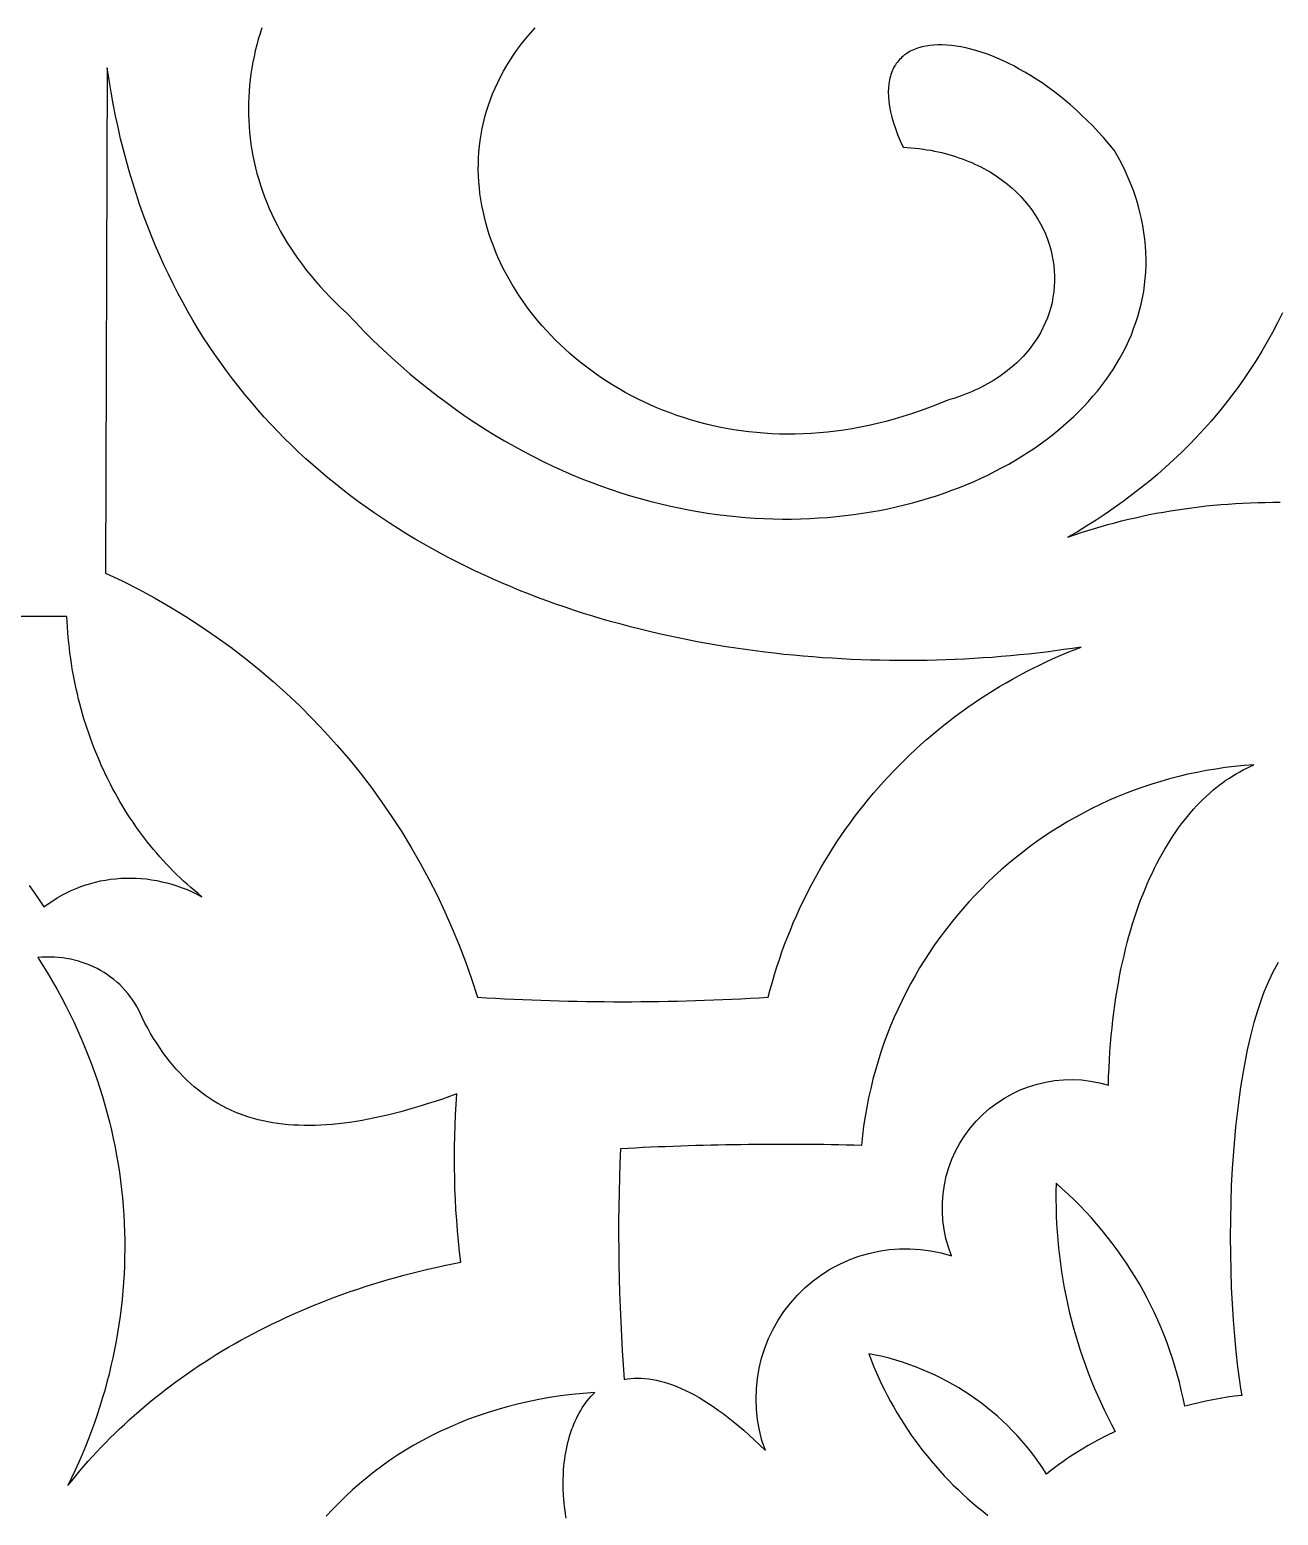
# Model space of a CAD drawing. Extents: x -4950 to -2150, y -1354 to 1346.
# Drawn here: x -3158.1 to -3001.3, y -518.3 to -331.7 of the extents above; entities that cross this region are included whole.
import ezdxf

# ---------------------------------------------------------------- set-up
doc = ezdxf.new("R2010")
doc.units = 0
doc.layers.add('LAYER_1', color=18, linetype='CONTINUOUS')

msp = doc.modelspace()

# ---------------------------------------------------------------- linework, layer by layer
at = {"layer": 'LAYER_1'}
for points in [[(-3128.97, -331.49), (-3129.19, -332.2), (-3129.41, -332.92), (-3129.6, -333.63), (-3129.78, -334.35), (-3129.94, -335.07), (-3130.09, -335.8), (-3130.22, -336.52), (-3130.33, -337.25), (-3130.42, -337.98), (-3130.5, -338.71), (-3130.57, -339.45), (-3130.61, -340.18), (-3130.64, -340.92), (-3130.65, -341.65), (-3130.64, -342.39), (-3130.61, -343.13), (-3130.57, -343.87), (-3130.51, -344.61), (-3130.43, -345.35), (-3130.33, -346.09), (-3130.22, -346.83), (-3130.08, -347.57), (-3129.93, -348.3), (-3129.76, -349.04), (-3129.57, -349.78), (-3129.36, -350.51), (-3129.13, -351.25), (-3128.89, -351.98), (-3128.62, -352.71), (-3128.33, -353.43), (-3128.03, -354.16), (-3127.7, -354.88), (-3127.36, -355.6), (-3126.99, -356.32), (-3126.61, -357.04), (-3126.2, -357.75), (-3125.77, -358.46), (-3125.33, -359.16), (-3124.86, -359.86), (-3124.37, -360.56), (-3123.86, -361.25), (-3123.34, -361.94), (-3122.78, -362.62), (-3122.21, -363.3), (-3121.62, -363.98), (-3121, -364.65), (-3120.37, -365.31), (-3119.71, -365.97), (-3119.03, -366.62), (-3118.33, -367.27), (-3117.21, -368.46), (-3116.09, -369.61), (-3114.96, -370.73), (-3113.82, -371.82), (-3112.67, -372.89), (-3111.52, -373.92), (-3110.36, -374.92), (-3109.19, -375.89), (-3108.02, -376.83), (-3106.84, -377.75), (-3105.66, -378.63), (-3104.47, -379.49), (-3103.28, -380.31), (-3102.09, -381.11), (-3100.89, -381.88), (-3099.68, -382.62), (-3098.48, -383.34), (-3097.27, -384.03), (-3096.05, -384.69), (-3094.84, -385.32), (-3093.62, -385.93), (-3092.41, -386.51), (-3091.19, -387.07), (-3089.97, -387.59), (-3088.75, -388.1), (-3087.53, -388.58), (-3086.31, -389.03), (-3085.09, -389.46), (-3083.87, -389.86), (-3082.65, -390.24), (-3081.43, -390.59), (-3080.22, -390.92), (-3079, -391.23), (-3077.79, -391.51), (-3076.58, -391.77), (-3075.38, -392.01), (-3074.18, -392.22), (-3072.98, -392.41), (-3071.79, -392.58), (-3070.6, -392.73), (-3069.41, -392.85), (-3068.23, -392.96), (-3067.06, -393.04), (-3065.89, -393.1), (-3064.73, -393.14), (-3063.57, -393.16), (-3062.42, -393.16), (-3061.28, -393.13), (-3060.15, -393.09), (-3059.02, -393.03), (-3057.9, -392.95), (-3056.79, -392.85), (-3055.69, -392.73), (-3054.6, -392.59), (-3053.51, -392.44), (-3052.44, -392.26), (-3051.37, -392.07), (-3050.32, -391.86), (-3049.28, -391.63), (-3048.24, -391.38), (-3047.22, -391.12), (-3046.21, -390.84), (-3045.22, -390.54), (-3044.23, -390.23), (-3043.26, -389.9), (-3042.3, -389.55), (-3041.35, -389.19), (-3040.42, -388.82), (-3039.5, -388.43), (-3038.6, -388.02), (-3037.71, -387.6), (-3036.84, -387.16), (-3035.98, -386.71), (-3035.13, -386.25), (-3034.3, -385.77), (-3033.49, -385.28), (-3032.7, -384.77), (-3031.92, -384.25), (-3031.16, -383.72), (-3030.42, -383.18), (-3029.69, -382.62), (-3028.98, -382.05), (-3028.3, -381.47), (-3027.63, -380.88), (-3026.98, -380.28), (-3026.35, -379.66), (-3025.73, -379.04), (-3025.14, -378.4), (-3024.57, -377.75), (-3024.02, -377.09), (-3023.5, -376.43), (-3022.99, -375.75), (-3022.51, -375.06), (-3022.04, -374.37), (-3021.6, -373.66), (-3021.19, -372.95), (-3020.79, -372.22), (-3020.42, -371.49), (-3020.08, -370.75), (-3019.75, -370.01), (-3019.46, -369.25), (-3019.18, -368.49), (-3018.94, -367.72), (-3018.71, -366.94), (-3018.52, -366.16), (-3018.35, -365.37), (-3018.2, -364.57), (-3018.09, -363.77), (-3018, -362.96), (-3017.94, -362.15), (-3017.9, -361.33), (-3017.9, -360.51), (-3017.92, -359.68), (-3017.97, -358.84), (-3018.05, -358.01), (-3018.16, -357.16), (-3018.3, -356.32), (-3018.47, -355.47), (-3018.67, -354.62), (-3018.9, -353.76), (-3019.16, -352.9), (-3019.45, -352.04), (-3019.78, -351.18), (-3020.14, -350.31), (-3020.53, -349.44), (-3020.95, -348.57), (-3021.4, -347.7), (-3021.89, -346.83), (-3022.56, -346.03), (-3023.23, -345.26), (-3023.91, -344.52), (-3024.59, -343.8), (-3025.29, -343.1), (-3025.99, -342.43), (-3026.69, -341.78), (-3027.4, -341.15), (-3028.11, -340.55), (-3028.82, -339.98), (-3029.54, -339.43), (-3030.26, -338.9), (-3030.97, -338.4), (-3031.69, -337.93), (-3032.4, -337.47), (-3033.11, -337.05), (-3033.82, -336.65), (-3034.52, -336.27), (-3035.22, -335.92), (-3035.92, -335.59), (-3036.6, -335.29), (-3037.28, -335.01), (-3037.95, -334.76), (-3038.62, -334.53), (-3039.27, -334.33), (-3039.91, -334.15), (-3040.54, -334), (-3041.16, -333.87), (-3041.76, -333.77), (-3042.35, -333.69), (-3042.93, -333.64), (-3043.49, -333.61), (-3044.04, -333.61), (-3044.57, -333.64), (-3045.08, -333.69), (-3045.57, -333.77), (-3046.04, -333.87), (-3046.49, -334), (-3046.92, -334.15), (-3047.33, -334.33), (-3047.52, -334.43), (-3047.71, -334.54), (-3047.9, -334.65), (-3048.07, -334.77), (-3048.25, -334.89), (-3048.41, -335.02), (-3048.57, -335.16), (-3048.72, -335.31), (-3048.87, -335.46), (-3049.01, -335.62), (-3049.14, -335.78), (-3049.27, -335.95), (-3049.39, -336.13), (-3049.5, -336.31), (-3049.61, -336.5), (-3049.7, -336.7), (-3049.8, -336.9), (-3049.88, -337.11), (-3049.95, -337.33), (-3050.02, -337.55), (-3050.08, -337.78), (-3050.13, -338.01), (-3050.18, -338.26), (-3050.22, -338.51), (-3050.26, -339.02), (-3050.28, -339.57), (-3050.26, -340.14), (-3050.21, -340.73), (-3050.12, -341.36), (-3049.99, -342.01), (-3049.83, -342.68), (-3049.63, -343.39), (-3049.38, -344.12), (-3049.1, -344.87), (-3048.78, -345.65), (-3048.42, -346.46), (-3047.9, -346.5), (-3047.4, -346.54), (-3046.89, -346.59), (-3046.4, -346.64), (-3045.91, -346.71), (-3045.43, -346.78), (-3044.95, -346.86), (-3044.48, -346.95), (-3044.02, -347.05), (-3043.57, -347.15), (-3043.12, -347.27), (-3042.68, -347.39), (-3042.24, -347.51), (-3041.82, -347.65), (-3041.4, -347.79), (-3040.98, -347.93), (-3040.57, -348.09), (-3040.17, -348.25), (-3039.78, -348.41), (-3039.39, -348.59), (-3039.02, -348.77), (-3038.64, -348.95), (-3038.28, -349.14), (-3037.92, -349.34), (-3037.57, -349.54), (-3037.22, -349.75), (-3036.56, -350.18), (-3035.92, -350.64), (-3035.31, -351.11), (-3034.73, -351.6), (-3034.18, -352.12), (-3033.65, -352.64), (-3033.16, -353.19), (-3032.7, -353.75), (-3032.26, -354.32), (-3031.86, -354.91), (-3031.48, -355.51), (-3031.14, -356.11), (-3030.83, -356.73), (-3030.54, -357.36), (-3030.29, -358), (-3030.07, -358.65), (-3029.88, -359.3), (-3029.72, -359.95), (-3029.59, -360.62), (-3029.49, -361.28), (-3029.43, -361.95), (-3029.4, -362.62), (-3029.4, -363.29), (-3029.43, -363.95), (-3029.49, -364.62), (-3029.59, -365.29), (-3029.71, -365.95), (-3029.88, -366.61), (-3030.07, -367.26), (-3030.3, -367.9), (-3030.56, -368.54), (-3030.85, -369.17), (-3031.18, -369.79), (-3031.54, -370.41), (-3031.74, -370.71), (-3031.94, -371.01), (-3032.15, -371.3), (-3032.37, -371.59), (-3032.6, -371.88), (-3032.83, -372.17), (-3033.08, -372.45), (-3033.33, -372.73), (-3033.59, -373), (-3033.86, -373.28), (-3034.14, -373.54), (-3034.43, -373.81), (-3034.73, -374.06), (-3035.04, -374.32), (-3035.35, -374.57), (-3035.67, -374.81), (-3036.01, -375.06), (-3036.35, -375.29), (-3036.7, -375.52), (-3037.06, -375.75), (-3037.42, -375.97), (-3037.8, -376.18), (-3038.19, -376.39), (-3038.58, -376.6), (-3038.98, -376.8), (-3039.4, -376.99), (-3039.82, -377.18), (-3040.25, -377.36), (-3040.69, -377.53), (-3041.14, -377.7), (-3041.6, -377.86), (-3042.06, -378.02), (-3042.54, -378.17), (-3043.02, -378.31), (-3044.12, -378.76), (-3045.21, -379.19), (-3046.29, -379.58), (-3047.37, -379.96), (-3048.45, -380.3), (-3049.52, -380.62), (-3050.59, -380.91), (-3051.65, -381.18), (-3052.71, -381.42), (-3053.76, -381.63), (-3054.81, -381.82), (-3055.85, -381.99), (-3056.88, -382.13), (-3057.91, -382.25), (-3058.93, -382.35), (-3059.95, -382.42), (-3060.96, -382.47), (-3061.96, -382.5), (-3062.95, -382.5), (-3063.94, -382.49), (-3064.92, -382.45), (-3065.89, -382.39), (-3066.85, -382.31), (-3067.8, -382.21), (-3068.75, -382.09), (-3069.69, -381.95), (-3070.62, -381.79), (-3071.53, -381.61), (-3072.44, -381.41), (-3073.34, -381.19), (-3074.23, -380.96), (-3075.11, -380.7), (-3075.98, -380.43), (-3076.84, -380.15), (-3077.69, -379.84), (-3078.53, -379.52), (-3079.35, -379.18), (-3080.17, -378.83), (-3080.97, -378.46), (-3081.76, -378.07), (-3082.54, -377.67), (-3083.31, -377.26), (-3084.06, -376.83), (-3084.8, -376.39), (-3085.53, -375.93), (-3086.25, -375.46), (-3086.95, -374.98), (-3087.64, -374.48), (-3088.32, -373.97), (-3088.98, -373.45), (-3089.63, -372.92), (-3090.26, -372.38), (-3090.88, -371.82), (-3091.49, -371.25), (-3092.08, -370.68), (-3092.65, -370.09), (-3093.21, -369.49), (-3093.75, -368.89), (-3094.28, -368.27), (-3094.79, -367.65), (-3095.29, -367.01), (-3095.76, -366.37), (-3096.23, -365.72), (-3096.67, -365.07), (-3097.1, -364.4), (-3097.51, -363.73), (-3097.9, -363.05), (-3098.28, -362.37), (-3098.64, -361.68), (-3098.98, -360.98), (-3099.3, -360.28), (-3099.6, -359.58), (-3099.88, -358.86), (-3100.15, -358.15), (-3100.39, -357.43), (-3100.62, -356.71), (-3100.83, -355.98), (-3101.01, -355.25), (-3101.18, -354.52), (-3101.33, -353.78), (-3101.45, -353.04), (-3101.56, -352.3), (-3101.64, -351.56), (-3101.7, -350.82), (-3101.75, -350.08), (-3101.77, -349.33), (-3101.76, -348.59), (-3101.74, -347.85), (-3101.69, -347.1), (-3101.63, -346.36), (-3101.54, -345.62), (-3101.42, -344.88), (-3101.29, -344.14), (-3101.13, -343.4), (-3100.94, -342.67), (-3100.74, -341.94), (-3100.5, -341.21), (-3100.25, -340.48), (-3099.97, -339.76), (-3099.67, -339.04), (-3099.34, -338.33), (-3098.98, -337.62), (-3098.61, -336.92), (-3098.2, -336.22), (-3097.77, -335.53), (-3097.32, -334.84), (-3096.84, -334.16), (-3096.33, -333.48), (-3095.79, -332.82), (-3095.23, -332.16), (-3094.64, -331.5)], [(-3000.78, -367.28), (-3001.38, -368.51), (-3002.02, -369.72), (-3002.68, -370.91), (-3003.36, -372.09), (-3004.07, -373.25), (-3004.81, -374.39), (-3005.57, -375.51), (-3006.35, -376.62), (-3007.16, -377.7), (-3008, -378.77), (-3008.85, -379.82), (-3009.73, -380.86), (-3010.63, -381.87), (-3011.55, -382.86), (-3012.5, -383.84), (-3013.46, -384.79), (-3014.45, -385.73), (-3015.46, -386.65), (-3016.48, -387.55), (-3017.53, -388.43), (-3018.59, -389.29), (-3019.67, -390.13), (-3020.77, -390.95), (-3021.89, -391.75), (-3023.03, -392.53), (-3024.18, -393.29), (-3025.35, -394.03), (-3026.53, -394.75), (-3027.73, -395.44), (-3026.9, -395.15), (-3026.06, -394.87), (-3025.23, -394.6), (-3024.38, -394.34), (-3023.54, -394.09), (-3022.69, -393.85), (-3021.83, -393.62), (-3020.97, -393.4), (-3020.11, -393.19), (-3019.24, -392.99), (-3018.37, -392.79), (-3017.5, -392.61), (-3016.62, -392.44), (-3015.73, -392.28), (-3014.85, -392.13), (-3013.95, -391.99), (-3013.06, -391.86), (-3012.16, -391.74), (-3011.25, -391.62), (-3010.35, -391.52), (-3009.43, -391.43), (-3008.52, -391.35), (-3007.6, -391.28), (-3006.67, -391.22), (-3005.74, -391.17), (-3004.81, -391.13), (-3003.87, -391.1), (-3002.93, -391.08), (-3001.99, -391.06), (-3001.04, -391.06)], [(-3158.18, -439.16), (-3157.56, -440.06), (-3156.95, -440.96), (-3156.34, -441.87), (-3155.79, -441.47), (-3155.22, -441.09), (-3154.65, -440.74), (-3154.08, -440.41), (-3153.49, -440.1), (-3152.9, -439.82), (-3152.3, -439.56), (-3151.69, -439.32), (-3151.08, -439.11), (-3150.46, -438.92), (-3149.84, -438.75), (-3149.21, -438.61), (-3148.58, -438.49), (-3147.95, -438.39), (-3147.31, -438.32), (-3146.67, -438.27), (-3146.03, -438.24), (-3145.39, -438.24), (-3144.75, -438.26), (-3144.1, -438.3), (-3143.46, -438.36), (-3142.81, -438.45), (-3142.17, -438.56), (-3141.53, -438.7), (-3140.89, -438.85), (-3140.25, -439.03), (-3139.62, -439.23), (-3138.98, -439.46), (-3138.36, -439.7), (-3137.73, -439.97), (-3137.11, -440.26), (-3136.5, -440.58), (-3136.97, -440.2), (-3137.43, -439.82), (-3137.89, -439.43), (-3138.35, -439.03), (-3138.8, -438.62), (-3139.24, -438.21), (-3139.67, -437.79), (-3140.1, -437.36), (-3140.53, -436.93), (-3140.95, -436.49), (-3141.36, -436.04), (-3141.77, -435.59), (-3142.17, -435.13), (-3142.56, -434.67), (-3142.95, -434.2), (-3143.33, -433.72), (-3143.7, -433.23), (-3144.07, -432.75), (-3144.44, -432.25), (-3144.79, -431.75), (-3145.14, -431.24), (-3145.48, -430.73), (-3145.82, -430.21), (-3146.15, -429.69), (-3146.47, -429.16), (-3146.79, -428.63), (-3147.1, -428.09), (-3147.4, -427.54), (-3147.7, -426.99), (-3147.99, -426.44), (-3148.27, -425.88), (-3148.55, -425.32), (-3148.81, -424.75), (-3149.08, -424.18), (-3149.33, -423.6), (-3149.58, -423.02), (-3149.82, -422.44), (-3150.05, -421.85), (-3150.28, -421.26), (-3150.5, -420.66), (-3150.71, -420.06), (-3150.91, -419.46), (-3151.11, -418.85), (-3151.3, -418.24), (-3151.48, -417.62), (-3151.65, -417), (-3151.82, -416.38), (-3151.98, -415.76), (-3152.13, -415.13), (-3152.27, -414.5), (-3152.41, -413.87), (-3152.54, -413.23), (-3152.66, -412.59), (-3152.77, -411.95), (-3152.87, -411.3), (-3152.97, -410.66), (-3153.06, -410.01), (-3153.14, -409.36), (-3153.21, -408.7), (-3153.28, -408.05), (-3153.33, -407.39), (-3153.38, -406.73), (-3153.42, -406.07), (-3153.45, -405.41), (-3209.2, -405.4)], [(-3090.72, -518.61), (-3090.8, -518.14), (-3090.87, -517.66), (-3090.93, -517.19), (-3090.99, -516.71), (-3091.07, -515.77), (-3091.11, -514.84), (-3091.11, -513.91), (-3091.09, -513), (-3091.06, -512.55), (-3091.02, -512.11), (-3090.98, -511.67), (-3090.92, -511.23), (-3090.86, -510.8), (-3090.79, -510.37), (-3090.71, -509.95), (-3090.62, -509.53), (-3090.52, -509.12), (-3090.42, -508.72), (-3090.3, -508.32), (-3090.18, -507.93), (-3090.05, -507.55), (-3089.91, -507.18), (-3089.77, -506.81), (-3089.61, -506.45), (-3089.45, -506.1), (-3089.28, -505.75), (-3089.1, -505.42), (-3088.91, -505.09), (-3088.72, -504.78), (-3088.52, -504.47), (-3088.3, -504.17), (-3088.09, -503.89), (-3087.86, -503.61), (-3087.63, -503.35), (-3087.39, -503.09), (-3087.14, -502.85), (-3088.59, -502.96), (-3090.03, -503.11), (-3091.44, -503.28), (-3092.83, -503.49), (-3094.19, -503.73), (-3095.54, -504.01), (-3096.86, -504.31), (-3098.15, -504.64), (-3099.43, -505), (-3100.68, -505.39), (-3101.91, -505.8), (-3103.11, -506.25), (-3104.29, -506.72), (-3105.45, -507.22), (-3106.59, -507.74), (-3107.7, -508.29), (-3108.79, -508.86), (-3109.86, -509.46), (-3110.9, -510.09), (-3111.92, -510.73), (-3112.92, -511.4), (-3113.9, -512.09), (-3114.85, -512.81), (-3115.78, -513.54), (-3116.68, -514.3), (-3117.56, -515.08), (-3118.42, -515.88), (-3119.26, -516.69), (-3120.07, -517.53), (-3120.87, -518.38)]]:
    msp.add_lwpolyline(points, dxfattribs=at)
for points in [[(-3101.89, -453.21, 0.030769), (-3065.36, -453.21), (-3065.11, -452.25), (-3064.84, -451.29), (-3064.56, -450.34), (-3064.26, -449.39), (-3063.95, -448.45), (-3063.63, -447.52), (-3063.3, -446.6), (-3062.95, -445.68), (-3062.58, -444.78), (-3062.21, -443.88), (-3061.82, -442.98), (-3061.42, -442.1), (-3061, -441.22), (-3060.57, -440.35), (-3060.13, -439.49), (-3059.68, -438.64), (-3059.22, -437.79), (-3058.74, -436.95), (-3058.25, -436.13), (-3057.75, -435.31), (-3057.24, -434.49), (-3056.72, -433.69), (-3056.19, -432.9), (-3055.64, -432.11), (-3055.08, -431.34), (-3054.51, -430.57), (-3053.94, -429.82), (-3053.35, -429.07), (-3052.75, -428.33), (-3052.13, -427.6), (-3051.51, -426.88), (-3050.88, -426.17), (-3050.24, -425.47), (-3049.59, -424.79), (-3048.93, -424.11), (-3048.26, -423.44), (-3047.58, -422.78), (-3046.89, -422.13), (-3046.19, -421.49), (-3045.48, -420.86), (-3044.76, -420.25), (-3044.03, -419.64), (-3043.3, -419.05), (-3042.55, -418.46), (-3041.8, -417.89), (-3041.04, -417.33), (-3040.27, -416.78), (-3039.49, -416.24), (-3038.71, -415.71), (-3037.91, -415.2), (-3037.11, -414.69), (-3036.3, -414.2), (-3035.49, -413.72), (-3034.66, -413.25), (-3033.83, -412.79), (-3032.99, -412.35), (-3032.15, -411.92), (-3031.29, -411.5), (-3030.44, -411.09), (-3029.57, -410.69), (-3028.7, -410.31), (-3027.82, -409.94), (-3026.93, -409.59), (-3026.04, -409.24), (-3027.13, -409.41), (-3028.23, -409.56), (-3029.33, -409.71), (-3030.44, -409.86), (-3031.56, -409.99), (-3032.68, -410.11), (-3033.81, -410.23), (-3034.94, -410.34), (-3036.08, -410.44), (-3037.23, -410.53), (-3038.38, -410.61), (-3039.54, -410.68), (-3040.7, -410.74), (-3041.86, -410.8), (-3043.03, -410.84), (-3044.21, -410.88), (-3045.39, -410.91), (-3046.57, -410.93), (-3047.75, -410.93), (-3048.94, -410.93), (-3050.13, -410.92), (-3051.33, -410.9), (-3052.52, -410.87), (-3053.72, -410.83), (-3054.93, -410.78), (-3056.13, -410.72), (-3057.34, -410.65), (-3058.54, -410.57), (-3059.75, -410.48), (-3060.96, -410.38), (-3062.17, -410.27), (-3063.38, -410.15), (-3064.59, -410.02), (-3065.8, -409.87), (-3067.01, -409.72), (-3068.22, -409.55), (-3069.43, -409.38), (-3070.64, -409.19), (-3071.85, -408.99), (-3073.06, -408.78), (-3074.27, -408.56), (-3075.47, -408.33), (-3076.67, -408.09), (-3077.87, -407.83), (-3079.07, -407.57), (-3080.27, -407.29), (-3081.46, -407), (-3082.65, -406.7), (-3083.83, -406.38), (-3085.02, -406.06), (-3086.2, -405.72), (-3087.37, -405.37), (-3088.54, -405.01), (-3089.71, -404.63), (-3090.87, -404.24), (-3092.03, -403.84), (-3093.18, -403.43), (-3094.33, -403.01), (-3095.47, -402.57), (-3096.61, -402.12), (-3097.74, -401.65), (-3098.87, -401.18), (-3099.98, -400.69), (-3101.09, -400.18), (-3102.2, -399.66), (-3103.3, -399.13), (-3104.39, -398.59), (-3105.47, -398.03), (-3106.55, -397.46), (-3107.61, -396.88), (-3108.67, -396.28), (-3109.72, -395.67), (-3110.77, -395.04), (-3111.8, -394.4), (-3112.83, -393.74), (-3113.84, -393.07), (-3114.85, -392.39), (-3115.84, -391.69), (-3116.83, -390.98), (-3117.81, -390.25), (-3118.77, -389.51), (-3119.73, -388.75), (-3120.67, -387.98), (-3121.6, -387.2), (-3122.53, -386.39), (-3123.44, -385.58), (-3124.34, -384.75), (-3125.22, -383.9), (-3126.1, -383.04), (-3126.96, -382.16), (-3127.81, -381.27), (-3128.65, -380.36), (-3129.47, -379.43), (-3130.28, -378.49), (-3131.08, -377.53), (-3131.86, -376.56), (-3132.63, -375.57), (-3133.39, -374.57), (-3134.13, -373.55), (-3134.86, -372.51), (-3135.57, -371.46), (-3136.27, -370.39), (-3136.95, -369.3), (-3137.61, -368.2), (-3138.26, -367.08), (-3138.9, -365.94), (-3139.52, -364.79), (-3140.12, -363.62), (-3140.7, -362.43), (-3141.27, -361.23), (-3141.82, -360), (-3142.36, -358.76), (-3142.87, -357.51), (-3143.37, -356.23), (-3143.85, -354.94), (-3144.32, -353.63), (-3144.76, -352.3), (-3145.18, -350.96), (-3145.59, -349.6), (-3145.98, -348.22), (-3146.35, -346.82), (-3146.7, -345.4), (-3147.02, -343.96), (-3147.33, -342.51), (-3147.62, -341.04), (-3147.89, -339.55), (-3148.14, -338.04), (-3148.37, -336.51), (-3148.61, -399.95, -0.214919)], [(-3065.72, -510.14, -0.625155), (-3042.34, -485.68, -0.629642), (-3022.63, -464.25), (-3022.6, -463.18), (-3022.55, -462.12), (-3022.5, -461.08), (-3022.43, -460.05), (-3022.35, -459.04), (-3022.27, -458.04), (-3022.17, -457.05), (-3022.06, -456.08), (-3021.95, -455.13), (-3021.82, -454.19), (-3021.68, -453.26), (-3021.54, -452.34), (-3021.38, -451.44), (-3021.22, -450.56), (-3021.05, -449.69), (-3020.86, -448.83), (-3020.67, -447.99), (-3020.47, -447.16), (-3020.26, -446.34), (-3020.05, -445.54), (-3019.82, -444.75), (-3019.59, -443.98), (-3019.35, -443.22), (-3019.1, -442.48), (-3018.84, -441.75), (-3018.58, -441.03), (-3018.31, -440.33), (-3018.03, -439.64), (-3017.75, -438.96), (-3017.45, -438.3), (-3017.15, -437.65), (-3016.85, -437.02), (-3016.53, -436.4), (-3016.22, -435.8), (-3015.89, -435.2), (-3015.56, -434.63), (-3015.22, -434.06), (-3014.88, -433.51), (-3014.53, -432.98), (-3014.18, -432.45), (-3013.82, -431.94), (-3013.45, -431.45), (-3013.08, -430.97), (-3012.7, -430.5), (-3012.32, -430.05), (-3011.94, -429.61), (-3011.55, -429.18), (-3011.16, -428.77), (-3010.76, -428.37), (-3010.36, -427.99), (-3009.95, -427.62), (-3009.54, -427.26), (-3009.13, -426.92), (-3008.71, -426.59), (-3008.29, -426.27), (-3007.87, -425.97), (-3007.44, -425.68), (-3007.01, -425.4), (-3006.58, -425.14), (-3006.14, -424.89), (-3005.7, -424.66), (-3005.26, -424.44), (-3004.82, -424.23), (-3004.37, -424.03), (-3005.58, -424.12), (-3006.78, -424.24), (-3007.97, -424.38), (-3009.15, -424.55), (-3010.33, -424.75), (-3011.49, -424.97), (-3012.65, -425.21), (-3013.8, -425.48), (-3014.94, -425.78), (-3016.06, -426.1), (-3017.18, -426.44), (-3018.29, -426.81), (-3019.39, -427.2), (-3020.47, -427.62), (-3021.55, -428.06), (-3022.61, -428.52), (-3023.66, -429), (-3024.7, -429.51), (-3025.73, -430.04), (-3026.74, -430.59), (-3027.74, -431.16), (-3028.73, -431.75), (-3029.7, -432.37), (-3030.66, -433), (-3031.6, -433.65), (-3032.53, -434.33), (-3033.44, -435.02), (-3034.34, -435.73), (-3035.22, -436.47), (-3036.09, -437.22), (-3036.94, -437.98), (-3037.77, -438.77), (-3038.59, -439.58), (-3039.38, -440.4), (-3040.16, -441.24), (-3040.93, -442.1), (-3041.67, -442.97), (-3042.4, -443.86), (-3043.1, -444.77), (-3043.79, -445.69), (-3044.46, -446.62), (-3045.1, -447.58), (-3045.73, -448.54), (-3046.34, -449.53), (-3046.92, -450.52), (-3047.49, -451.53), (-3048.03, -452.56), (-3048.55, -453.6), (-3049.05, -454.65), (-3049.53, -455.71), (-3049.98, -456.79), (-3050.41, -457.88), (-3050.82, -458.98), (-3051.2, -460.09), (-3051.56, -461.22), (-3051.9, -462.35), (-3052.21, -463.5), (-3052.49, -464.66), (-3052.75, -465.82), (-3052.99, -467), (-3053.19, -468.19), (-3053.38, -469.39), (-3053.53, -470.59), (-3053.66, -471.81, 0.020022), (-3083.91, -472.24), (-3083.98, -474.05), (-3084.05, -475.86), (-3084.09, -477.67), (-3084.13, -479.48), (-3084.15, -481.29), (-3084.15, -483.1), (-3084.14, -484.91), (-3084.12, -486.72), (-3084.09, -488.53), (-3084.04, -490.34), (-3083.97, -492.15), (-3083.89, -493.96), (-3083.8, -495.77), (-3083.69, -497.57), (-3083.57, -499.38), (-3083.44, -501.19), (-3083.03, -501.12), (-3082.61, -501.08), (-3082.18, -501.05), (-3081.75, -501.04), (-3081.3, -501.05), (-3080.84, -501.08), (-3080.37, -501.13), (-3079.9, -501.21), (-3079.41, -501.3), (-3078.92, -501.41), (-3078.41, -501.55), (-3077.9, -501.71), (-3077.38, -501.89), (-3076.84, -502.1), (-3076.3, -502.33), (-3075.75, -502.58), (-3075.19, -502.85), (-3074.62, -503.15), (-3074.05, -503.48), (-3073.46, -503.83), (-3072.86, -504.21), (-3072.26, -504.61), (-3071.64, -505.04), (-3071.02, -505.49), (-3070.39, -505.98), (-3069.75, -506.49), (-3069.1, -507.02), (-3068.44, -507.59), (-3067.77, -508.18), (-3067.1, -508.81), (-3066.41, -509.46)]]:
    msp.add_lwpolyline(points, format="xyb", close=True, dxfattribs=at)
msp.add_lwpolyline([(-3153.32, -514.53), (-3152.83, -513.92), (-3152.33, -513.3), (-3151.82, -512.69), (-3151.3, -512.08), (-3150.77, -511.48), (-3150.24, -510.89), (-3149.69, -510.29), (-3149.14, -509.7), (-3148.57, -509.12), (-3148, -508.54), (-3147.42, -507.97), (-3146.83, -507.4), (-3146.23, -506.84), (-3145.62, -506.28), (-3145.01, -505.72), (-3144.38, -505.18), (-3143.75, -504.63), (-3143.1, -504.1), (-3142.45, -503.56), (-3141.79, -503.04), (-3141.12, -502.52), (-3140.44, -502), (-3139.75, -501.49), (-3139.06, -500.99), (-3138.35, -500.49), (-3137.64, -500), (-3136.92, -499.51), (-3136.18, -499.03), (-3135.44, -498.56), (-3134.69, -498.09), (-3133.94, -497.63), (-3133.17, -497.17), (-3132.39, -496.73), (-3131.61, -496.29), (-3130.81, -495.85), (-3130.01, -495.42), (-3129.2, -495), (-3128.38, -494.59), (-3127.55, -494.18), (-3126.71, -493.78), (-3125.87, -493.39), (-3125.01, -493), (-3124.15, -492.62), (-3123.27, -492.25), (-3122.39, -491.89), (-3121.5, -491.53), (-3120.6, -491.18), (-3119.7, -490.84), (-3118.78, -490.51), (-3117.85, -490.18), (-3116.92, -489.86), (-3115.98, -489.55), (-3115.02, -489.25), (-3114.06, -488.96), (-3113.1, -488.67), (-3112.12, -488.39), (-3111.13, -488.12), (-3110.14, -487.86), (-3109.13, -487.61), (-3108.12, -487.37), (-3107.1, -487.13), (-3106.07, -486.91), (-3105.03, -486.69), (-3103.98, -486.48), (-3104.13, -485.16), (-3104.27, -483.85), (-3104.39, -482.53), (-3104.49, -481.21), (-3104.58, -479.89), (-3104.65, -478.57), (-3104.7, -477.25), (-3104.74, -475.92), (-3104.76, -474.6), (-3104.77, -473.28), (-3104.76, -471.96), (-3104.73, -470.64), (-3104.69, -469.31), (-3104.63, -467.99), (-3104.56, -466.67), (-3104.47, -465.35), (-3105.38, -465.68), (-3106.29, -465.99), (-3107.18, -466.29), (-3108.07, -466.57), (-3108.94, -466.85), (-3109.81, -467.11), (-3110.66, -467.35), (-3111.5, -467.58), (-3112.34, -467.8), (-3113.16, -468), (-3113.97, -468.19), (-3114.78, -468.36), (-3115.57, -468.52), (-3116.35, -468.67), (-3117.13, -468.8), (-3117.89, -468.92), (-3118.64, -469.02), (-3119.39, -469.1), (-3120.12, -469.18), (-3120.85, -469.23), (-3121.56, -469.28), (-3122.27, -469.3), (-3122.96, -469.32), (-3123.65, -469.31), (-3124.33, -469.29), (-3125, -469.26), (-3125.66, -469.21), (-3126.31, -469.15), (-3126.95, -469.07), (-3127.58, -468.97), (-3128.2, -468.86), (-3128.81, -468.73), (-3129.42, -468.59), (-3130.01, -468.43), (-3130.6, -468.25), (-3131.18, -468.06), (-3131.75, -467.85), (-3132.31, -467.62), (-3132.86, -467.38), (-3133.41, -467.12), (-3133.94, -466.85), (-3134.47, -466.56), (-3134.98, -466.25), (-3135.49, -465.93), (-3136, -465.59), (-3136.49, -465.23), (-3136.97, -464.85), (-3137.45, -464.46), (-3137.92, -464.05), (-3138.38, -463.62), (-3138.83, -463.18), (-3139.28, -462.71), (-3139.71, -462.23), (-3140.14, -461.74), (-3140.56, -461.22), (-3140.98, -460.69), (-3141.38, -460.14), (-3141.78, -459.57), (-3142.17, -458.98), (-3142.56, -458.37), (-3142.93, -457.75), (-3143.3, -457.11), (-3143.66, -456.45), (-3144.01, -455.77), (-3144.21, -455.3), (-3144.43, -454.84), (-3144.66, -454.39), (-3144.92, -453.95), (-3145.19, -453.53), (-3145.48, -453.12), (-3145.79, -452.73), (-3146.12, -452.35), (-3146.46, -451.98), (-3146.81, -451.63), (-3147.18, -451.3), (-3147.56, -450.98), (-3147.96, -450.67), (-3148.36, -450.39), (-3148.78, -450.11), (-3149.21, -449.86), (-3149.65, -449.62), (-3150.1, -449.4), (-3150.56, -449.19), (-3151.03, -449.01), (-3151.51, -448.84), (-3151.99, -448.69), (-3152.48, -448.55), (-3152.98, -448.44), (-3153.48, -448.34), (-3153.99, -448.27), (-3154.5, -448.21), (-3155.02, -448.17), (-3155.53, -448.16), (-3156.05, -448.16), (-3156.58, -448.18), (-3157.1, -448.23), (-3156.47, -449.22), (-3155.86, -450.22), (-3155.26, -451.23), (-3154.69, -452.24), (-3154.14, -453.25), (-3153.6, -454.27), (-3153.09, -455.29), (-3152.59, -456.31), (-3152.12, -457.34), (-3151.66, -458.37), (-3151.22, -459.41), (-3150.8, -460.45), (-3150.4, -461.49), (-3150.02, -462.53), (-3149.65, -463.58), (-3149.31, -464.63), (-3148.98, -465.68), (-3148.67, -466.73), (-3148.38, -467.79), (-3148.11, -468.84), (-3147.85, -469.9), (-3147.62, -470.96), (-3147.4, -472.02), (-3147.2, -473.09), (-3147.02, -474.15), (-3146.86, -475.21), (-3146.71, -476.28), (-3146.58, -477.34), (-3146.47, -478.41), (-3146.38, -479.47), (-3146.31, -480.54), (-3146.25, -481.6), (-3146.21, -482.67), (-3146.19, -483.73), (-3146.18, -484.8), (-3146.2, -485.86), (-3146.23, -486.92), (-3146.27, -487.98), (-3146.34, -489.04), (-3146.42, -490.09), (-3146.52, -491.15), (-3146.63, -492.2), (-3146.76, -493.25), (-3146.91, -494.3), (-3147.08, -495.35), (-3147.26, -496.39), (-3147.46, -497.43), (-3147.67, -498.47), (-3147.91, -499.5), (-3148.15, -500.53), (-3148.42, -501.56), (-3148.7, -502.59), (-3149, -503.61), (-3149.31, -504.62), (-3149.64, -505.64), (-3149.99, -506.64), (-3150.35, -507.65), (-3150.72, -508.65), (-3151.12, -509.64), (-3151.53, -510.63), (-3151.95, -511.61), (-3152.39, -512.59), (-3152.85, -513.57)], close=True, dxfattribs=at)
msp.add_lwpolyline([(-3001.29, -448.86), (-3001.62, -449.41), (-3001.93, -449.99), (-3002.24, -450.6), (-3002.54, -451.24), (-3002.82, -451.9), (-3003.1, -452.59), (-3003.37, -453.3), (-3003.63, -454.04), (-3003.88, -454.8), (-3004.12, -455.59), (-3004.35, -456.39), (-3004.57, -457.22), (-3004.79, -458.07), (-3004.99, -458.94), (-3005.19, -459.82), (-3005.37, -460.72), (-3005.55, -461.64), (-3005.72, -462.58), (-3005.88, -463.53), (-3006.03, -464.49), (-3006.17, -465.47), (-3006.31, -466.46), (-3006.43, -467.46), (-3006.55, -468.47), (-3006.66, -469.49), (-3006.76, -470.52), (-3006.93, -472.6), (-3007.08, -474.71), (-3007.19, -476.84), (-3007.27, -478.99), (-3007.31, -481.13), (-3007.33, -483.28), (-3007.31, -485.42), (-3007.27, -487.54), (-3007.2, -489.65), (-3007.09, -491.72), (-3006.96, -493.76), (-3006.8, -495.76), (-3006.61, -497.71), (-3006.4, -499.6), (-3006.15, -501.43), (-3006.02, -502.32), (-3005.88, -503.2), (-3006.8, -503.31), (-3007.71, -503.44), (-3008.61, -503.59), (-3009.51, -503.75), (-3010.4, -503.93), (-3011.29, -504.13), (-3012.17, -504.33), (-3013.04, -504.56), (-3013.25, -503.54), (-3013.47, -502.53), (-3013.72, -501.53), (-3013.98, -500.54), (-3014.27, -499.55), (-3014.58, -498.56), (-3014.91, -497.59), (-3015.26, -496.62), (-3015.62, -495.66), (-3016.01, -494.72), (-3016.42, -493.77), (-3016.84, -492.84), (-3017.29, -491.92), (-3017.75, -491.01), (-3018.24, -490.1), (-3018.74, -489.21), (-3019.26, -488.33), (-3019.8, -487.46), (-3020.36, -486.6), (-3020.94, -485.75), (-3021.53, -484.91), (-3022.14, -484.09), (-3022.77, -483.28), (-3023.42, -482.48), (-3024.08, -481.69), (-3024.76, -480.92), (-3025.46, -480.16), (-3026.17, -479.41), (-3026.9, -478.68), (-3027.65, -477.96), (-3028.42, -477.26), (-3029.2, -476.57), (-3029.22, -477.59), (-3029.22, -478.61), (-3029.21, -479.62), (-3029.18, -480.64), (-3029.14, -481.65), (-3029.08, -482.67), (-3029, -483.68), (-3028.9, -484.68), (-3028.79, -485.69), (-3028.66, -486.69), (-3028.52, -487.7), (-3028.36, -488.69), (-3028.18, -489.69), (-3027.99, -490.68), (-3027.78, -491.67), (-3027.55, -492.65), (-3027.31, -493.63), (-3027.05, -494.61), (-3026.78, -495.58), (-3026.49, -496.55), (-3026.18, -497.51), (-3025.86, -498.47), (-3025.52, -499.43), (-3025.17, -500.37), (-3024.8, -501.32), (-3024.41, -502.25), (-3024.01, -503.19), (-3023.6, -504.11), (-3023.17, -505.03), (-3022.72, -505.94), (-3022.26, -506.85), (-3021.78, -507.75), (-3022.93, -508.3), (-3024.05, -508.89), (-3024.61, -509.19), (-3025.17, -509.51), (-3025.71, -509.83), (-3026.26, -510.15), (-3026.79, -510.49), (-3027.33, -510.83), (-3027.85, -511.19), (-3028.37, -511.55), (-3028.89, -511.92), (-3029.39, -512.3), (-3029.89, -512.69), (-3030.39, -513.08, 0.209037), (-3052.74, -497.97), (-3052.44, -498.75), (-3052.13, -499.52), (-3051.81, -500.28), (-3051.47, -501.03), (-3051.12, -501.78), (-3050.76, -502.52), (-3050.38, -503.26), (-3049.99, -503.99), (-3049.59, -504.7), (-3049.17, -505.42), (-3048.74, -506.12), (-3048.3, -506.81), (-3047.85, -507.5), (-3047.39, -508.18), (-3046.91, -508.85), (-3046.43, -509.51), (-3045.93, -510.16), (-3045.41, -510.81), (-3044.89, -511.44), (-3044.36, -512.06), (-3043.81, -512.68), (-3043.26, -513.29), (-3042.69, -513.88), (-3042.11, -514.47), (-3041.52, -515.04), (-3040.92, -515.61), (-3040.31, -516.16), (-3039.69, -516.7), (-3039.06, -517.24), (-3038.42, -517.76), (-3037.77, -518.27)], format="xyb", dxfattribs=at)

doc.saveas('drawing.dxf')
